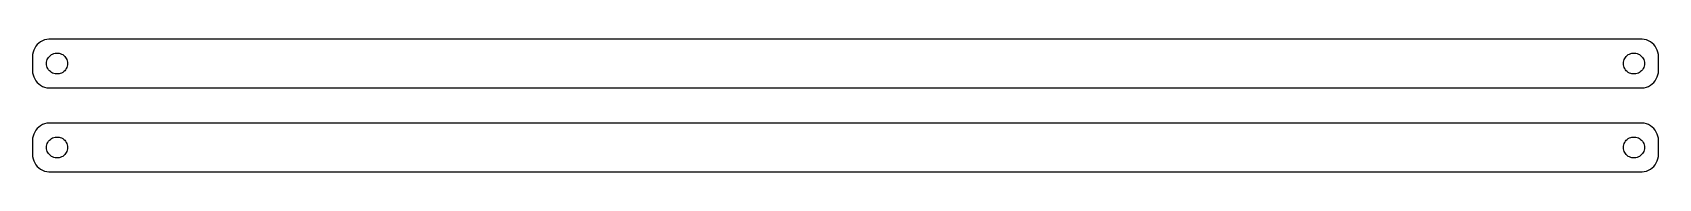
# Model space of a CAD drawing. Header units: metres. Extents: x -232 to 232, y 17 to 55.
import ezdxf

# ---------------------------------------------------------------- set-up
doc = ezdxf.new("R2010")
doc.units = ezdxf.units.M

msp = doc.modelspace()

# ---------------------------------------------------------------- linework, layer by layer
for p, q in [((-231.843, 51.2434), (-231.961, 50.6267)), ((-231.649, 51.8406), (-231.843, 51.2434)), ((-231.382, 52.4088), (-231.649, 51.8406)), ((-231.045, 52.9389), (-231.382, 52.4088)), ((-230.645, 53.4227), (-231.045, 52.9389)), ((-230.187, 53.8526), (-230.645, 53.4227)), ((-229.679, 54.2216), (-230.187, 53.8526)), ((-229.129, 54.5241), (-229.679, 54.2216)), ((-228.545, 54.7553), (-229.129, 54.5241)), ((-227.937, 54.9114), (-228.545, 54.7553)), ((-227.314, 54.9901), (-227.937, 54.9114)), ((227.314, 54.9901), (-227.314, 54.9901)), ((227.937, 54.9114), (227.314, 54.9901)), ((228.545, 54.7553), (227.937, 54.9114)), ((229.129, 54.5241), (228.545, 54.7553)), ((229.679, 54.2216), (229.129, 54.5241)), ((230.187, 53.8526), (229.679, 54.2216)), ((230.645, 53.4227), (230.187, 53.8526)), ((231.045, 52.9389), (230.645, 53.4227)), ((231.382, 52.4088), (231.045, 52.9389)), ((231.649, 51.8406), (231.382, 52.4088)), ((231.843, 51.2434), (231.649, 51.8406)), ((231.961, 50.6267), (231.843, 51.2434)), ((-231.961, 50.6267), (-232, 50)), ((-232, 50), (-232, 46)), ((-228, 48), (-227.976, 48.376)), ((-227.976, 47.624), (-228, 48)), ((-227.976, 48.376), (-227.906, 48.7461)), ((-227.906, 47.2539), (-227.976, 47.624)), ((-227.906, 48.7461), (-227.789, 49.1044)), ((-227.789, 46.8956), (-227.906, 47.2539)), ((-227.789, 49.1044), (-227.629, 49.4453)), ((-227.629, 46.5547), (-227.789, 46.8956)), ((-227.629, 49.4453), (-227.427, 49.7634)), ((-227.427, 46.2366), (-227.629, 46.5547)), ((-227.427, 49.7634), (-227.187, 50.0536)), ((-227.187, 50.0536), (-226.912, 50.3115)), ((-226.912, 50.3115), (-226.607, 50.533)), ((-226.607, 50.533), (-226.277, 50.7145)), ((-226.277, 50.7145), (-225.927, 50.8532)), ((-225.927, 50.8532), (-225.562, 50.9469)), ((-225.562, 50.9469), (-225.188, 50.9941)), ((-225.188, 50.9941), (-224.812, 50.9941)), ((-224.812, 50.9941), (-224.438, 50.9469)), ((-224.438, 50.9469), (-224.073, 50.8532)), ((-224.073, 50.8532), (-223.723, 50.7145)), ((-223.723, 50.7145), (-223.393, 50.533)), ((-223.393, 50.533), (-223.088, 50.3115)), ((-223.088, 50.3115), (-222.813, 50.0536)), ((-222.813, 50.0536), (-222.573, 49.7634)), ((-222.573, 49.7634), (-222.371, 49.4453)), ((-222.371, 46.5547), (-222.573, 46.2366)), ((-222.371, 49.4453), (-222.211, 49.1044)), ((-222.211, 46.8956), (-222.371, 46.5547)), ((-222.211, 49.1044), (-222.094, 48.7461)), ((-222.094, 47.2539), (-222.211, 46.8956)), ((-222.094, 48.7461), (-222.024, 48.376)), ((-222.024, 47.624), (-222.094, 47.2539)), ((-222.024, 48.376), (-222, 48)), ((-222, 48), (-222.024, 47.624)), ((222, 48), (222.024, 48.376)), ((222.024, 47.624), (222, 48)), ((222.024, 48.376), (222.094, 48.7461)), ((222.094, 47.2539), (222.024, 47.624)), ((222.094, 48.7461), (222.211, 49.1044)), ((222.211, 46.8956), (222.094, 47.2539)), ((222.211, 49.1044), (222.371, 49.4453)), ((222.371, 46.5547), (222.211, 46.8956)), ((222.371, 49.4453), (222.573, 49.7634)), ((222.573, 46.2366), (222.371, 46.5547)), ((222.573, 49.7634), (222.813, 50.0536)), ((222.813, 50.0536), (223.088, 50.3115)), ((223.088, 50.3115), (223.393, 50.533)), ((223.393, 50.533), (223.723, 50.7145)), ((223.723, 50.7145), (224.073, 50.8532)), ((224.073, 50.8532), (224.438, 50.9469)), ((224.438, 50.9469), (224.812, 50.9941)), ((224.812, 50.9941), (225.188, 50.9941)), ((225.188, 50.9941), (225.562, 50.9469)), ((225.562, 50.9469), (225.927, 50.8532)), ((225.927, 50.8532), (226.277, 50.7145)), ((226.277, 50.7145), (226.607, 50.533)), ((226.607, 50.533), (226.912, 50.3115)), ((226.912, 50.3115), (227.187, 50.0536)), ((227.187, 50.0536), (227.427, 49.7634)), ((227.427, 49.7634), (227.629, 49.4453)), ((227.629, 46.5547), (227.427, 46.2366)), ((227.629, 49.4453), (227.789, 49.1044)), ((227.789, 46.8956), (227.629, 46.5547)), ((227.789, 49.1044), (227.906, 48.7461)), ((227.906, 47.2539), (227.789, 46.8956)), ((227.906, 48.7461), (227.976, 48.376)), ((227.976, 47.624), (227.906, 47.2539)), ((227.976, 48.376), (228, 48)), ((228, 48), (227.976, 47.624)), ((232, 50), (231.961, 50.6267)), ((232, 46), (232, 50)), ((-232, 46), (-231.961, 45.3733)), ((-231.961, 45.3733), (-231.843, 44.7566)), ((-231.843, 44.7566), (-231.649, 44.1594)), ((-231.649, 44.1594), (-231.382, 43.5912)), ((-231.382, 43.5912), (-231.045, 43.0611)), ((-231.045, 43.0611), (-230.645, 42.5773)), ((-230.645, 42.5773), (-230.187, 42.1474)), ((-230.187, 42.1474), (-229.679, 41.7784)), ((-229.679, 41.7784), (-229.129, 41.4759)), ((-227.187, 45.9464), (-227.427, 46.2366)), ((-226.912, 45.6885), (-227.187, 45.9464)), ((-226.607, 45.467), (-226.912, 45.6885)), ((-226.277, 45.2855), (-226.607, 45.467)), ((-225.927, 45.1468), (-226.277, 45.2855)), ((-225.562, 45.0531), (-225.927, 45.1468)), ((-225.188, 45.0059), (-225.562, 45.0531)), ((-224.812, 45.0059), (-225.188, 45.0059)), ((-224.438, 45.0531), (-224.812, 45.0059)), ((-224.073, 45.1468), (-224.438, 45.0531)), ((-223.723, 45.2855), (-224.073, 45.1468)), ((-223.393, 45.467), (-223.723, 45.2855)), ((-223.088, 45.6885), (-223.393, 45.467)), ((-222.813, 45.9464), (-223.088, 45.6885)), ((-222.573, 46.2366), (-222.813, 45.9464)), ((222.813, 45.9464), (222.573, 46.2366)), ((223.088, 45.6885), (222.813, 45.9464)), ((223.393, 45.467), (223.088, 45.6885)), ((223.723, 45.2855), (223.393, 45.467)), ((224.073, 45.1468), (223.723, 45.2855)), ((224.438, 45.0531), (224.073, 45.1468)), ((224.812, 45.0059), (224.438, 45.0531)), ((225.188, 45.0059), (224.812, 45.0059)), ((225.562, 45.0531), (225.188, 45.0059)), ((225.927, 45.1468), (225.562, 45.0531)), ((226.277, 45.2855), (225.927, 45.1468)), ((226.607, 45.467), (226.277, 45.2855)), ((226.912, 45.6885), (226.607, 45.467)), ((227.187, 45.9464), (226.912, 45.6885)), ((227.427, 46.2366), (227.187, 45.9464)), ((229.129, 41.4759), (229.679, 41.7784)), ((229.679, 41.7784), (230.187, 42.1474)), ((230.187, 42.1474), (230.645, 42.5773)), ((230.645, 42.5773), (231.045, 43.0611)), ((231.045, 43.0611), (231.382, 43.5912)), ((231.382, 43.5912), (231.649, 44.1594)), ((231.649, 44.1594), (231.843, 44.7566)), ((231.843, 44.7566), (231.961, 45.3733)), ((231.961, 45.3733), (232, 46)), ((-229.129, 41.4759), (-228.545, 41.2447)), ((-228.545, 41.2447), (-227.937, 41.0886)), ((-227.937, 41.0886), (-227.314, 41.0099)), ((-227.314, 41.0099), (227.314, 41.0099)), ((227.314, 41.0099), (227.937, 41.0886)), ((227.937, 41.0886), (228.545, 41.2447)), ((228.545, 41.2447), (229.129, 41.4759)), ((-231.649, 27.8406), (-231.843, 27.2434)), ((-231.382, 28.4088), (-231.649, 27.8406)), ((-231.045, 28.9389), (-231.382, 28.4088)), ((-230.645, 29.4227), (-231.045, 28.9389)), ((-230.187, 29.8526), (-230.645, 29.4227)), ((-229.679, 30.2216), (-230.187, 29.8526)), ((-229.129, 30.5241), (-229.679, 30.2216)), ((-228.545, 30.7553), (-229.129, 30.5241)), ((-227.937, 30.9114), (-228.545, 30.7553)), ((-227.314, 30.9901), (-227.937, 30.9114)), ((227.314, 30.9901), (-227.314, 30.9901)), ((227.937, 30.9114), (227.314, 30.9901)), ((228.545, 30.7553), (227.937, 30.9114)), ((229.129, 30.5241), (228.545, 30.7553)), ((229.679, 30.2216), (229.129, 30.5241)), ((230.187, 29.8526), (229.679, 30.2216)), ((230.645, 29.4227), (230.187, 29.8526)), ((231.045, 28.9389), (230.645, 29.4227)), ((231.382, 28.4088), (231.045, 28.9389)), ((231.649, 27.8406), (231.382, 28.4088)), ((231.843, 27.2434), (231.649, 27.8406)), ((-231.961, 26.6267), (-232, 26)), ((-232, 26), (-232, 22)), ((-231.843, 27.2434), (-231.961, 26.6267)), ((-228, 24), (-227.976, 24.376)), ((-227.976, 23.624), (-228, 24)), ((-227.976, 24.376), (-227.906, 24.7461)), ((-227.906, 23.2539), (-227.976, 23.624)), ((-227.906, 24.7461), (-227.789, 25.1044)), ((-227.789, 22.8956), (-227.906, 23.2539)), ((-227.789, 25.1044), (-227.629, 25.4453)), ((-227.629, 25.4453), (-227.427, 25.7634)), ((-227.427, 25.7634), (-227.187, 26.0536)), ((-227.187, 26.0536), (-226.912, 26.3115)), ((-226.912, 26.3115), (-226.607, 26.533)), ((-226.607, 26.533), (-226.277, 26.7145)), ((-226.277, 26.7145), (-225.927, 26.8532)), ((-225.927, 26.8532), (-225.562, 26.9469)), ((-225.562, 26.9469), (-225.188, 26.9941)), ((-225.188, 26.9941), (-224.812, 26.9941)), ((-224.812, 26.9941), (-224.438, 26.9469)), ((-224.438, 26.9469), (-224.073, 26.8532)), ((-224.073, 26.8532), (-223.723, 26.7145)), ((-223.723, 26.7145), (-223.393, 26.533)), ((-223.393, 26.533), (-223.088, 26.3115)), ((-223.088, 26.3115), (-222.813, 26.0536)), ((-222.813, 26.0536), (-222.573, 25.7634)), ((-222.573, 25.7634), (-222.371, 25.4453)), ((-222.371, 25.4453), (-222.211, 25.1044)), ((-222.211, 25.1044), (-222.094, 24.7461)), ((-222.094, 23.2539), (-222.211, 22.8956)), ((-222.094, 24.7461), (-222.024, 24.376)), ((-222.024, 23.624), (-222.094, 23.2539)), ((-222.024, 24.376), (-222, 24)), ((-222, 24), (-222.024, 23.624)), ((222, 24), (222.024, 24.376)), ((222.024, 23.624), (222, 24)), ((222.024, 24.376), (222.094, 24.7461)), ((222.094, 23.2539), (222.024, 23.624)), ((222.094, 24.7461), (222.211, 25.1044)), ((222.211, 22.8956), (222.094, 23.2539)), ((222.211, 25.1044), (222.371, 25.4453)), ((222.371, 25.4453), (222.573, 25.7634)), ((222.573, 25.7634), (222.813, 26.0536)), ((222.813, 26.0536), (223.088, 26.3115)), ((223.088, 26.3115), (223.393, 26.533)), ((223.393, 26.533), (223.723, 26.7145)), ((223.723, 26.7145), (224.073, 26.8532)), ((224.073, 26.8532), (224.438, 26.9469)), ((224.438, 26.9469), (224.812, 26.9941)), ((224.812, 26.9941), (225.188, 26.9941)), ((225.188, 26.9941), (225.562, 26.9469)), ((225.562, 26.9469), (225.927, 26.8532)), ((225.927, 26.8532), (226.277, 26.7145)), ((226.277, 26.7145), (226.607, 26.533)), ((226.607, 26.533), (226.912, 26.3115)), ((226.912, 26.3115), (227.187, 26.0536)), ((227.187, 26.0536), (227.427, 25.7634)), ((227.427, 25.7634), (227.629, 25.4453)), ((227.629, 25.4453), (227.789, 25.1044)), ((227.789, 25.1044), (227.906, 24.7461)), ((227.906, 23.2539), (227.789, 22.8956)), ((227.906, 24.7461), (227.976, 24.376)), ((227.976, 23.624), (227.906, 23.2539)), ((227.976, 24.376), (228, 24)), ((228, 24), (227.976, 23.624)), ((231.961, 26.6267), (231.843, 27.2434)), ((232, 26), (231.961, 26.6267)), ((232, 22), (232, 26)), ((-232, 22), (-231.961, 21.3733)), ((-231.961, 21.3733), (-231.843, 20.7566)), ((-231.843, 20.7566), (-231.649, 20.1594)), ((-231.649, 20.1594), (-231.382, 19.5912)), ((-231.382, 19.5912), (-231.045, 19.0611)), ((-231.045, 19.0611), (-230.645, 18.5773)), ((-230.645, 18.5773), (-230.187, 18.1474)), ((-227.629, 22.5547), (-227.789, 22.8956)), ((-227.427, 22.2366), (-227.629, 22.5547)), ((-227.187, 21.9464), (-227.427, 22.2366)), ((-226.912, 21.6885), (-227.187, 21.9464)), ((-226.607, 21.467), (-226.912, 21.6885)), ((-226.277, 21.2855), (-226.607, 21.467)), ((-225.927, 21.1468), (-226.277, 21.2855)), ((-225.562, 21.0531), (-225.927, 21.1468)), ((-225.188, 21.0059), (-225.562, 21.0531)), ((-224.812, 21.0059), (-225.188, 21.0059)), ((-224.438, 21.0531), (-224.812, 21.0059)), ((-224.073, 21.1468), (-224.438, 21.0531)), ((-223.723, 21.2855), (-224.073, 21.1468)), ((-223.393, 21.467), (-223.723, 21.2855)), ((-223.088, 21.6885), (-223.393, 21.467)), ((-222.813, 21.9464), (-223.088, 21.6885)), ((-222.573, 22.2366), (-222.813, 21.9464)), ((-222.371, 22.5547), (-222.573, 22.2366)), ((-222.211, 22.8956), (-222.371, 22.5547)), ((222.371, 22.5547), (222.211, 22.8956)), ((222.573, 22.2366), (222.371, 22.5547)), ((222.813, 21.9464), (222.573, 22.2366)), ((223.088, 21.6885), (222.813, 21.9464)), ((223.393, 21.467), (223.088, 21.6885)), ((223.723, 21.2855), (223.393, 21.467)), ((224.073, 21.1468), (223.723, 21.2855)), ((224.438, 21.0531), (224.073, 21.1468)), ((224.812, 21.0059), (224.438, 21.0531)), ((225.188, 21.0059), (224.812, 21.0059)), ((225.562, 21.0531), (225.188, 21.0059)), ((225.927, 21.1468), (225.562, 21.0531)), ((226.277, 21.2855), (225.927, 21.1468)), ((226.607, 21.467), (226.277, 21.2855)), ((226.912, 21.6885), (226.607, 21.467)), ((227.187, 21.9464), (226.912, 21.6885)), ((227.427, 22.2366), (227.187, 21.9464)), ((227.629, 22.5547), (227.427, 22.2366)), ((227.789, 22.8956), (227.629, 22.5547)), ((230.187, 18.1474), (230.645, 18.5773)), ((230.645, 18.5773), (231.045, 19.0611)), ((231.045, 19.0611), (231.382, 19.5912)), ((231.382, 19.5912), (231.649, 20.1594)), ((231.649, 20.1594), (231.843, 20.7566)), ((231.843, 20.7566), (231.961, 21.3733)), ((231.961, 21.3733), (232, 22)), ((-230.187, 18.1474), (-229.679, 17.7784)), ((-229.679, 17.7784), (-229.129, 17.4759)), ((-229.129, 17.4759), (-228.545, 17.2447)), ((-228.545, 17.2447), (-227.937, 17.0886)), ((-227.937, 17.0886), (-227.314, 17.0099)), ((-227.314, 17.0099), (227.314, 17.0099)), ((227.314, 17.0099), (227.937, 17.0886)), ((227.937, 17.0886), (228.545, 17.2447)), ((228.545, 17.2447), (229.129, 17.4759)), ((229.129, 17.4759), (229.679, 17.7784)), ((229.679, 17.7784), (230.187, 18.1474))]:
    msp.add_line(p, q)

doc.saveas('drawing.dxf')
